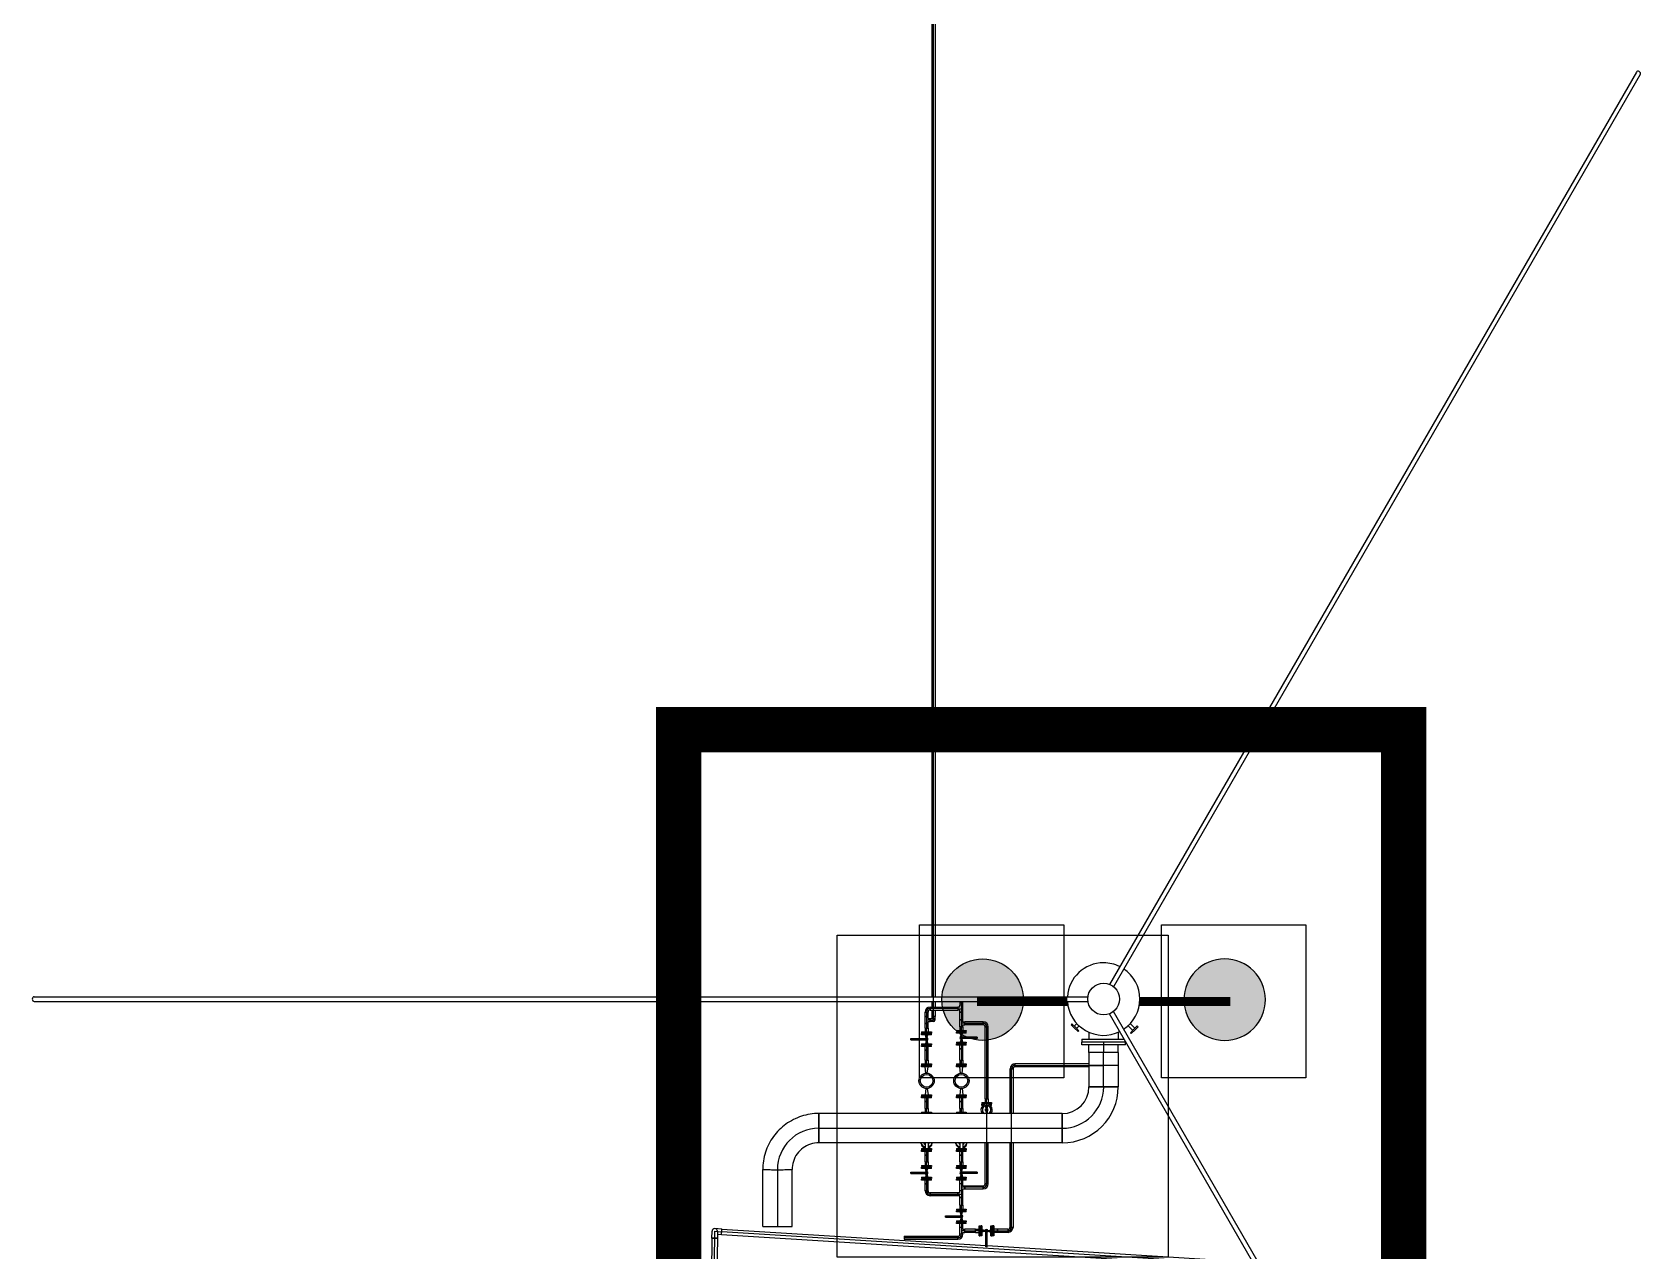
# Model space of a CAD drawing. Header units: inches. Extents: x 517790 to 538444, y 301815 to 302461.
# Drawn here: x 517997.47 to 518014.23, y 302339.07 to 302351.77 of the extents above; entities that cross this region are included whole.
import ezdxf

# ---------------------------------------------------------------- set-up
doc = ezdxf.new("R2010")
doc.units = ezdxf.units.IN
doc.header["$MEASUREMENT"] = 0
for name, color, linetype in [('电气-接地设计-接地线', 3, '接地线'), ('硅胶总平面底图 工艺装置区', 253, 'Continuous'), ('硅胶总平面底图0804', 253, 'Continuous')]:
    doc.layers.add(name, color=color, linetype=linetype)
doc.styles.add('EESLTYPE', font='TXT.shx')
doc.linetypes.add('接地线', pattern='A,500,["/",EESLTYPE,S=200,R=0,X=0,Y=-100],-200,60,-200', length=960)
doc.linetypes.add('组180_接地线', pattern='A,500,["/",EESLTYPE,S=200,R=-180,X=0,Y=100],-200,60,-200', length=960)

# ---------------------------------------------------------------- blocks, each defined once
blk = doc.blocks.new('PTJD2')
at = {"linetype": 'Continuous'}
blk.add_hatch(color=0, dxfattribs=at).paths.add_polyline_path([(150, 0, 1), (-150, 0, 1)])
at = {"color": 0, "linetype": 'Continuous'}
blk.add_circle((0, 0), 150, dxfattribs=at)

msp = doc.modelspace()

# ---------------------------------------------------------------- linework, layer by layer
for points in [[(518006.718, 302342.469), (518008.221, 302342.469), (518008.221, 302340.878), (518006.718, 302340.878)], [(518009.239, 302342.469), (518010.742, 302342.469), (518010.742, 302340.878), (518009.239, 302340.878)]]:
    msp.add_lwpolyline(points, close=True)
at = {"layer": '电气-接地设计-接地线', "linetype": '组180_接地线', "ltscale": 0.01, "const_width": 0.0944}
for points in [[(518007.315, 302341.673), (518008.259, 302341.673)], [(518009.956, 302341.673), (518009.012, 302341.673)]]:
    msp.add_lwpolyline(points, dxfattribs=at)
at = {"layer": '硅胶总平面底图 工艺装置区', "color": 253, "linetype": 'Continuous', "lineweight": -3}
for p, q in [((518006.847, 302368.824), (518006.847, 302341.72)), ((518006.863, 302341.72), (518006.863, 302368.824)), ((518006.879, 302368.824), (518006.879, 302341.72)), ((518014.185, 302351.355), (518008.697, 302341.85)), ((518014.225, 302351.332), (518008.738, 302341.826)), ((517997.496, 302341.72), (518008.472, 302341.72)), ((517997.496, 302341.673), (518008.472, 302341.673)), ((518004.215, 302341.72), (518004.215, 302341.744)), ((518004.215, 302341.744), (518004.215, 302341.72)), ((518004.215, 302341.744), (518004.371, 302341.744)), ((518004.215, 302341.744), (518004.371, 302341.744)), ((518004.215, 302341.225), (518004.215, 302341.673)), ((518004.215, 302341.673), (518004.215, 302341.225)), ((518004.371, 302341.744), (518004.371, 302341.72)), ((518004.371, 302341.72), (518004.371, 302341.744)), ((518004.371, 302341.673), (518004.371, 302341.225)), ((518004.371, 302341.225), (518004.371, 302341.673)), ((518006.847, 302341.673), (518006.847, 302341.613)), ((518006.863, 302341.673), (518006.863, 302341.72)), ((518006.863, 302341.613), (518006.863, 302341.673)), ((518006.879, 302341.673), (518006.879, 302341.613)), ((518007.138, 302341.669), (518007.138, 302341.633)), ((518007.154, 302341.669), (518007.154, 302341.633)), ((518007.17, 302341.633), (518007.17, 302341.669)), ((518006.791, 302341.562), (518006.775, 302341.562)), ((518006.775, 302341.562), (518006.807, 302341.562)), ((518006.775, 302341.514), (518006.775, 302341.562)), ((518006.807, 302341.514), (518006.775, 302341.514)), ((518006.775, 302341.442), (518006.775, 302341.514)), ((518006.775, 302341.514), (518006.807, 302341.514)), ((518006.791, 302341.562), (518006.791, 302341.562)), ((518006.791, 302341.562), (518006.791, 302341.562)), ((518006.791, 302341.562), (518006.791, 302341.514)), ((518006.791, 302341.514), (518006.791, 302341.442)), ((518006.791, 302341.514), (518006.791, 302341.514)), ((518006.827, 302341.478), (518006.791, 302341.478)), ((518006.807, 302341.514), (518006.807, 302341.562)), ((518006.807, 302341.493), (518006.807, 302341.514)), ((518006.807, 302341.493), (518006.827, 302341.493)), ((518006.827, 302341.582), (518006.827, 302341.613)), ((518006.827, 302341.613), (518006.827, 302341.598)), ((518006.827, 302341.613), (518007.118, 302341.613)), ((518006.827, 302341.598), (518006.827, 302341.598)), ((518006.827, 302341.598), (518006.827, 302341.598)), ((518007.118, 302341.597), (518006.827, 302341.598)), ((518006.827, 302341.598), (518006.827, 302341.582)), ((518006.827, 302341.582), (518007.118, 302341.582)), ((518006.827, 302341.462), (518006.827, 302341.493)), ((518006.827, 302341.493), (518006.827, 302341.462)), ((518006.827, 302341.493), (518006.863, 302341.493)), ((518006.827, 302341.478), (518006.827, 302341.478)), ((518006.827, 302341.478), (518006.827, 302341.478)), ((518006.827, 302341.478), (518006.827, 302341.478)), ((518006.827, 302341.478), (518006.863, 302341.478)), ((518006.847, 302341.582), (518006.847, 302341.514)), ((518006.847, 302341.514), (518006.863, 302341.514)), ((518006.847, 302341.514), (518006.847, 302341.493)), ((518006.879, 302341.514), (518006.847, 302341.514)), ((518006.863, 302341.582), (518006.863, 302341.613)), ((518006.863, 302341.514), (518006.863, 302341.582)), ((518006.863, 302341.514), (518006.863, 302341.514)), ((518006.863, 302341.514), (518006.863, 302341.514)), ((518006.863, 302341.493), (518006.863, 302341.514)), ((518006.863, 302341.514), (518006.879, 302341.514)), ((518006.863, 302341.478), (518006.863, 302341.493)), ((518006.879, 302341.582), (518006.879, 302341.514)), ((518006.879, 302341.478), (518006.879, 302341.514)), ((518007.118, 302341.613), (518007.118, 302341.597)), ((518007.138, 302341.613), (518007.118, 302341.613)), ((518007.118, 302341.613), (518007.118, 302341.597)), ((518007.118, 302341.597), (518007.154, 302341.597)), ((518007.118, 302341.597), (518007.118, 302341.597)), ((518007.118, 302341.597), (518007.118, 302341.582)), ((518007.118, 302341.597), (518007.118, 302341.582)), ((518007.138, 302341.582), (518007.118, 302341.582)), ((518007.154, 302341.633), (518007.138, 302341.633)), ((518007.17, 302341.633), (518007.138, 302341.633)), ((518007.138, 302341.613), (518007.138, 302341.633)), ((518007.138, 302341.561), (518007.138, 302341.582)), ((518007.138, 302341.561), (518007.17, 302341.561)), ((518007.138, 302341.481), (518007.138, 302341.561)), ((518007.17, 302341.561), (518007.138, 302341.561)), ((518007.138, 302341.481), (518007.17, 302341.481)), ((518007.17, 302341.481), (518007.138, 302341.481)), ((518007.138, 302341.409), (518007.138, 302341.481)), ((518007.154, 302341.633), (518007.154, 302341.633)), ((518007.154, 302341.633), (518007.154, 302341.633)), ((518007.17, 302341.633), (518007.154, 302341.633)), ((518007.154, 302341.633), (518007.154, 302341.633)), ((518007.154, 302341.633), (518007.154, 302341.561)), ((518007.154, 302341.561), (518007.154, 302341.481)), ((518007.154, 302341.561), (518007.154, 302341.561)), ((518007.154, 302341.561), (518007.154, 302341.561)), ((518007.154, 302341.481), (518007.154, 302341.409)), ((518007.154, 302341.481), (518007.154, 302341.481)), ((518007.17, 302341.561), (518007.17, 302341.633)), ((518007.17, 302341.481), (518007.17, 302341.561)), ((518007.17, 302341.461), (518007.17, 302341.481)), ((518014.185, 302332.038), (518008.697, 302341.543)), ((518014.225, 302332.062), (518008.738, 302341.567)), ((518006.74, 302341.355), (518006.791, 302341.355)), ((518006.74, 302341.355), (518006.74, 302341.343)), ((518006.74, 302341.343), (518006.791, 302341.343)), ((518006.791, 302341.337), (518006.74, 302341.337)), ((518006.74, 302341.325), (518006.74, 302341.337)), ((518006.791, 302341.325), (518006.74, 302341.325)), ((518006.775, 302341.442), (518006.807, 302341.442)), ((518006.775, 302341.394), (518006.775, 302341.442)), ((518006.807, 302341.442), (518006.775, 302341.442)), ((518006.775, 302341.394), (518006.807, 302341.394)), ((518006.775, 302341.394), (518006.791, 302341.394)), ((518006.775, 302341.394), (518006.775, 302341.355)), ((518006.807, 302341.339), (518006.775, 302341.339)), ((518006.776, 302341.337), (518006.775, 302341.339)), ((518006.787, 302341.293), (518006.779, 302341.325)), ((518006.791, 302341.442), (518006.791, 302341.394)), ((518006.791, 302341.442), (518006.791, 302341.442)), ((518006.791, 302341.442), (518006.791, 302341.442)), ((518006.791, 302341.343), (518006.791, 302341.394)), ((518006.791, 302341.394), (518006.807, 302341.394)), ((518006.791, 302341.355), (518006.842, 302341.355)), ((518006.791, 302341.343), (518006.842, 302341.343)), ((518006.791, 302341.339), (518006.791, 302341.219)), ((518006.842, 302341.337), (518006.791, 302341.337)), ((518006.842, 302341.325), (518006.791, 302341.325)), ((518006.795, 302341.293), (518006.803, 302341.325)), ((518006.806, 302341.337), (518006.807, 302341.339)), ((518006.807, 302341.442), (518006.807, 302341.462)), ((518006.807, 302341.462), (518006.827, 302341.462)), ((518006.807, 302341.394), (518006.807, 302341.442)), ((518006.807, 302341.394), (518006.807, 302341.355)), ((518006.863, 302341.462), (518006.827, 302341.462)), ((518006.842, 302341.355), (518006.842, 302341.343)), ((518006.842, 302341.325), (518006.842, 302341.337)), ((518007.103, 302341.371), (518007.154, 302341.371)), ((518007.103, 302341.371), (518007.103, 302341.359)), ((518007.103, 302341.359), (518007.154, 302341.359)), ((518007.154, 302341.353), (518007.103, 302341.353)), ((518007.103, 302341.341), (518007.103, 302341.353)), ((518007.154, 302341.341), (518007.103, 302341.341)), ((518007.17, 302341.409), (518007.138, 302341.409)), ((518007.138, 302341.409), (518007.154, 302341.409)), ((518007.138, 302341.409), (518007.138, 302341.371)), ((518007.17, 302341.354), (518007.138, 302341.354)), ((518007.138, 302341.353), (518007.138, 302341.354)), ((518007.15, 302341.309), (518007.142, 302341.341)), ((518007.19, 302341.445), (518007.154, 302341.445)), ((518007.154, 302341.409), (518007.154, 302341.409)), ((518007.154, 302341.409), (518007.154, 302341.409)), ((518007.154, 302341.359), (518007.154, 302341.409)), ((518007.154, 302341.409), (518007.17, 302341.409)), ((518007.154, 302341.371), (518007.205, 302341.371)), ((518007.154, 302341.359), (518007.205, 302341.359)), ((518007.154, 302341.354), (518007.154, 302341.234)), ((518007.205, 302341.353), (518007.154, 302341.353)), ((518007.205, 302341.341), (518007.154, 302341.341)), ((518007.319, 302341.301), (518007.154, 302341.301)), ((518007.158, 302341.309), (518007.166, 302341.341)), ((518007.169, 302341.353), (518007.17, 302341.354)), ((518007.17, 302341.461), (518007.19, 302341.461)), ((518007.17, 302341.409), (518007.17, 302341.43)), ((518007.17, 302341.43), (518007.19, 302341.43)), ((518007.17, 302341.409), (518007.17, 302341.371)), ((518007.19, 302341.43), (518007.19, 302341.461)), ((518007.19, 302341.43), (518007.19, 302341.461)), ((518007.381, 302341.461), (518007.19, 302341.461)), ((518007.19, 302341.445), (518007.19, 302341.445)), ((518007.19, 302341.445), (518007.381, 302341.445)), ((518007.381, 302341.43), (518007.19, 302341.43)), ((518007.205, 302341.371), (518007.205, 302341.359)), ((518007.205, 302341.341), (518007.205, 302341.353)), ((518007.319, 302341.301), (518007.319, 302341.294)), ((518007.381, 302341.461), (518007.381, 302341.43)), ((518007.381, 302341.43), (518007.381, 302341.461)), ((518007.381, 302341.445), (518007.381, 302341.445)), ((518007.381, 302341.445), (518007.381, 302341.445)), ((518007.401, 302341.409), (518007.433, 302341.409)), ((518007.401, 302340.658), (518007.401, 302341.409)), ((518007.433, 302341.409), (518007.401, 302341.409)), ((518007.417, 302341.409), (518007.417, 302340.658)), ((518007.417, 302341.409), (518007.417, 302341.409)), ((518007.417, 302341.409), (518007.417, 302341.409)), ((518007.433, 302340.658), (518007.433, 302341.409)), ((518008.306, 302341.439), (518008.297, 302341.43)), ((518008.297, 302341.43), (518008.333, 302341.394)), ((518008.306, 302341.439), (518008.342, 302341.403)), ((518008.357, 302341.441), (518008.33, 302341.414)), ((518008.333, 302341.394), (518008.369, 302341.358)), ((518008.342, 302341.403), (518008.378, 302341.367)), ((518008.38, 302341.419), (518008.353, 302341.392)), ((518008.378, 302341.367), (518008.369, 302341.358)), ((518008.483, 302341.351), (518008.483, 302341.281)), ((518008.788, 302341.351), (518008.788, 302341.281)), ((518008.891, 302341.419), (518008.939, 302341.371)), ((518008.913, 302341.441), (518008.961, 302341.393)), ((518008.914, 302341.346), (518008.95, 302341.382)), ((518008.914, 302341.346), (518008.923, 302341.337)), ((518008.923, 302341.337), (518008.959, 302341.373)), ((518008.95, 302341.382), (518008.986, 302341.418)), ((518008.959, 302341.373), (518008.995, 302341.409)), ((518008.986, 302341.418), (518008.995, 302341.409)), ((518004.371, 302341.225), (518004.215, 302341.225)), ((518004.215, 302341.225), (518004.371, 302341.225)), ((518006.626, 302341.279), (518006.626, 302341.286)), ((518006.626, 302341.286), (518006.791, 302341.286)), ((518006.626, 302341.272), (518006.626, 302341.279)), ((518006.626, 302341.272), (518006.791, 302341.272)), ((518006.74, 302341.232), (518006.791, 302341.232)), ((518006.74, 302341.232), (518006.74, 302341.22)), ((518006.74, 302341.22), (518006.791, 302341.22)), ((518006.791, 302341.215), (518006.74, 302341.215)), ((518006.74, 302341.203), (518006.74, 302341.215)), ((518006.791, 302341.203), (518006.74, 302341.203)), ((518006.776, 302341.22), (518006.775, 302341.219)), ((518006.775, 302341.219), (518006.791, 302341.219)), ((518006.775, 302341.164), (518006.775, 302341.203)), ((518006.775, 302341.164), (518006.807, 302341.164)), ((518006.775, 302341.061), (518006.775, 302341.164)), ((518006.791, 302341.164), (518006.775, 302341.164)), ((518006.787, 302341.264), (518006.779, 302341.232)), ((518006.791, 302341.232), (518006.842, 302341.232)), ((518006.791, 302341.22), (518006.842, 302341.22)), ((518006.791, 302341.219), (518006.807, 302341.219)), ((518006.791, 302341.215), (518006.791, 302341.164)), ((518006.842, 302341.215), (518006.791, 302341.215)), ((518006.842, 302341.203), (518006.791, 302341.203)), ((518006.791, 302341.164), (518006.791, 302341.061)), ((518006.807, 302341.164), (518006.791, 302341.164)), ((518006.795, 302341.264), (518006.803, 302341.232)), ((518006.806, 302341.22), (518006.807, 302341.219)), ((518006.807, 302341.164), (518006.807, 302341.203)), ((518006.807, 302341.061), (518006.807, 302341.164)), ((518006.842, 302341.232), (518006.842, 302341.22)), ((518006.842, 302341.203), (518006.842, 302341.215)), ((518007.103, 302341.248), (518007.154, 302341.248)), ((518007.103, 302341.248), (518007.103, 302341.236)), ((518007.103, 302341.236), (518007.154, 302341.236)), ((518007.154, 302341.23), (518007.103, 302341.23)), ((518007.103, 302341.218), (518007.103, 302341.23)), ((518007.154, 302341.218), (518007.103, 302341.218)), ((518007.138, 302341.236), (518007.138, 302341.234)), ((518007.138, 302341.234), (518007.154, 302341.234)), ((518007.138, 302341.179), (518007.138, 302341.218)), ((518007.138, 302341.179), (518007.17, 302341.179)), ((518007.138, 302341.061), (518007.138, 302341.179)), ((518007.154, 302341.179), (518007.138, 302341.179)), ((518007.15, 302341.28), (518007.142, 302341.248)), ((518007.319, 302341.287), (518007.154, 302341.287)), ((518007.154, 302341.248), (518007.205, 302341.248)), ((518007.154, 302341.236), (518007.205, 302341.236)), ((518007.154, 302341.234), (518007.17, 302341.234)), ((518007.154, 302341.23), (518007.154, 302341.179)), ((518007.205, 302341.23), (518007.154, 302341.23)), ((518007.205, 302341.218), (518007.154, 302341.218)), ((518007.154, 302341.179), (518007.154, 302341.061)), ((518007.17, 302341.179), (518007.154, 302341.179)), ((518007.158, 302341.28), (518007.166, 302341.248)), ((518007.169, 302341.236), (518007.17, 302341.234)), ((518007.17, 302341.179), (518007.17, 302341.218)), ((518007.17, 302341.061), (518007.17, 302341.179)), ((518007.205, 302341.248), (518007.205, 302341.236)), ((518007.205, 302341.218), (518007.205, 302341.23)), ((518007.319, 302341.294), (518007.319, 302341.287)), ((518008.408, 302341.281), (518008.635, 302341.281)), ((518008.408, 302341.281), (518008.408, 302341.253)), ((518008.408, 302341.253), (518008.635, 302341.253)), ((518008.635, 302341.247), (518008.408, 302341.247)), ((518008.408, 302341.219), (518008.408, 302341.247)), ((518008.635, 302341.219), (518008.408, 302341.219)), ((518008.483, 302341.141), (518008.483, 302341.219)), ((518008.635, 302341.141), (518008.483, 302341.141)), ((518008.788, 302341.141), (518008.483, 302341.141)), ((518008.483, 302341.141), (518008.483, 302341.006)), ((518008.635, 302341.281), (518008.848, 302341.281)), ((518008.635, 302341.253), (518008.863, 302341.253)), ((518008.635, 302341.247), (518008.635, 302341.141)), ((518008.863, 302341.247), (518008.635, 302341.247)), ((518008.863, 302341.219), (518008.635, 302341.219)), ((518008.788, 302341.141), (518008.635, 302341.141)), ((518008.635, 302341.006), (518008.635, 302341.141)), ((518008.788, 302341.141), (518008.788, 302341.219)), ((518008.788, 302341.141), (518008.788, 302341.006)), ((518008.863, 302341.255), (518008.863, 302341.253)), ((518008.863, 302341.219), (518008.863, 302341.247)), ((518006.74, 302341.022), (518006.791, 302341.022)), ((518006.74, 302341.022), (518006.74, 302341.01)), ((518006.74, 302341.01), (518006.791, 302341.01)), ((518006.791, 302341.004), (518006.74, 302341.004)), ((518006.74, 302340.992), (518006.74, 302341.004)), ((518006.791, 302340.992), (518006.74, 302340.992)), ((518006.775, 302341.061), (518006.807, 302341.061)), ((518006.775, 302341.061), (518006.791, 302341.061)), ((518006.775, 302341.061), (518006.775, 302341.022)), ((518006.783, 302340.925), (518006.775, 302340.992)), ((518006.791, 302341.01), (518006.791, 302341.061)), ((518006.791, 302341.061), (518006.807, 302341.061)), ((518006.791, 302341.022), (518006.842, 302341.022)), ((518006.791, 302341.01), (518006.842, 302341.01)), ((518006.842, 302341.004), (518006.791, 302341.004)), ((518006.842, 302340.992), (518006.791, 302340.992)), ((518006.799, 302340.925), (518006.807, 302340.992)), ((518006.807, 302341.061), (518006.807, 302341.022)), ((518006.842, 302341.022), (518006.842, 302341.01)), ((518006.842, 302340.992), (518006.842, 302341.004)), ((518007.103, 302341.022), (518007.154, 302341.022)), ((518007.103, 302341.022), (518007.103, 302341.01)), ((518007.103, 302341.01), (518007.154, 302341.01)), ((518007.154, 302341.004), (518007.103, 302341.004)), ((518007.103, 302340.992), (518007.103, 302341.004)), ((518007.154, 302340.992), (518007.103, 302340.992)), ((518007.138, 302341.061), (518007.17, 302341.061)), ((518007.138, 302341.061), (518007.154, 302341.061)), ((518007.138, 302341.061), (518007.138, 302341.022)), ((518007.145, 302340.925), (518007.138, 302340.992)), ((518007.154, 302341.01), (518007.154, 302341.061)), ((518007.154, 302341.061), (518007.17, 302341.061)), ((518007.154, 302341.022), (518007.205, 302341.022)), ((518007.154, 302341.01), (518007.205, 302341.01)), ((518007.205, 302341.004), (518007.154, 302341.004)), ((518007.205, 302340.992), (518007.154, 302340.992)), ((518007.162, 302340.925), (518007.169, 302340.992)), ((518007.17, 302341.061), (518007.17, 302341.022)), ((518007.205, 302341.022), (518007.205, 302341.01)), ((518007.205, 302340.992), (518007.205, 302341.004)), ((518007.692, 302340.97), (518007.66, 302340.97)), ((518007.66, 302340.97), (518007.66, 302340.505)), ((518007.66, 302340.97), (518007.692, 302340.97)), ((518007.676, 302340.505), (518007.676, 302340.97)), ((518007.676, 302340.97), (518007.676, 302340.97)), ((518007.676, 302340.97), (518007.676, 302340.97)), ((518007.692, 302340.97), (518007.692, 302340.505)), ((518007.712, 302340.99), (518007.712, 302341.021)), ((518008.483, 302341.021), (518007.712, 302341.021)), ((518007.712, 302341.021), (518007.712, 302340.99)), ((518007.712, 302341.006), (518008.483, 302341.006)), ((518007.712, 302341.006), (518007.712, 302341.006)), ((518007.712, 302341.006), (518007.712, 302341.006)), ((518008.483, 302340.99), (518007.712, 302340.99)), ((518008.788, 302341.006), (518008.483, 302341.006)), ((518008.483, 302341.006), (518008.483, 302340.783)), ((518008.483, 302341.006), (518008.599, 302341.006)), ((518008.599, 302341.006), (518008.599, 302341.006)), ((518008.599, 302341.006), (518008.599, 302341.006)), ((518008.599, 302341.006), (518008.635, 302341.006)), ((518008.635, 302341.006), (518008.635, 302341.006)), ((518008.635, 302341.006), (518008.635, 302341.006)), ((518008.635, 302340.783), (518008.635, 302341.006)), ((518008.788, 302341.006), (518008.788, 302340.783)), ((518006.74, 302340.698), (518006.791, 302340.698)), ((518006.74, 302340.698), (518006.74, 302340.686)), ((518006.74, 302340.686), (518006.791, 302340.686)), ((518006.791, 302340.681), (518006.74, 302340.681)), ((518006.74, 302340.669), (518006.74, 302340.681)), ((518006.791, 302340.669), (518006.74, 302340.669)), ((518006.783, 302340.766), (518006.775, 302340.698)), ((518006.775, 302340.63), (518006.775, 302340.669)), ((518006.791, 302340.63), (518006.775, 302340.63)), ((518006.775, 302340.63), (518006.807, 302340.63)), ((518006.775, 302340.558), (518006.775, 302340.63)), ((518006.791, 302340.698), (518006.842, 302340.698)), ((518006.791, 302340.686), (518006.842, 302340.686)), ((518006.791, 302340.681), (518006.791, 302340.63)), ((518006.842, 302340.681), (518006.791, 302340.681)), ((518006.842, 302340.669), (518006.791, 302340.669)), ((518006.807, 302340.63), (518006.791, 302340.63)), ((518006.791, 302340.63), (518006.791, 302340.558)), ((518006.799, 302340.766), (518006.807, 302340.698)), ((518006.807, 302340.63), (518006.807, 302340.669)), ((518006.807, 302340.558), (518006.807, 302340.63)), ((518006.842, 302340.698), (518006.842, 302340.686)), ((518006.842, 302340.669), (518006.842, 302340.681)), ((518007.103, 302340.698), (518007.154, 302340.698)), ((518007.103, 302340.698), (518007.103, 302340.686)), ((518007.103, 302340.686), (518007.154, 302340.686)), ((518007.154, 302340.681), (518007.103, 302340.681)), ((518007.103, 302340.669), (518007.103, 302340.681)), ((518007.154, 302340.669), (518007.103, 302340.669)), ((518007.145, 302340.766), (518007.138, 302340.698)), ((518007.138, 302340.63), (518007.138, 302340.669)), ((518007.138, 302340.63), (518007.17, 302340.63)), ((518007.138, 302340.558), (518007.138, 302340.63)), ((518007.154, 302340.63), (518007.138, 302340.63)), ((518007.154, 302340.698), (518007.205, 302340.698)), ((518007.154, 302340.686), (518007.205, 302340.686)), ((518007.154, 302340.681), (518007.154, 302340.63)), ((518007.205, 302340.681), (518007.154, 302340.681)), ((518007.205, 302340.669), (518007.154, 302340.669)), ((518007.154, 302340.63), (518007.154, 302340.558)), ((518007.17, 302340.63), (518007.154, 302340.63)), ((518007.162, 302340.766), (518007.169, 302340.698)), ((518007.17, 302340.63), (518007.17, 302340.669)), ((518007.17, 302340.558), (518007.17, 302340.63)), ((518007.205, 302340.698), (518007.205, 302340.686)), ((518007.205, 302340.669), (518007.205, 302340.681)), ((518007.401, 302340.658), (518007.417, 302340.658)), ((518007.401, 302340.658), (518007.401, 302340.619)), ((518007.401, 302340.658), (518007.433, 302340.658)), ((518007.417, 302340.607), (518007.417, 302340.658)), ((518007.417, 302340.658), (518007.433, 302340.658)), ((518007.433, 302340.658), (518007.433, 302340.619)), ((518008.788, 302340.783), (518008.483, 302340.783)), ((518008.483, 302340.783), (518008.788, 302340.783)), ((518008.635, 302340.783), (518008.635, 302340.783)), ((518008.635, 302340.783), (518008.635, 302340.783)), ((518005.669, 302340.199), (518005.669, 302340.505)), ((518008.204, 302340.505), (518005.669, 302340.505)), ((518006.74, 302340.519), (518006.842, 302340.519)), ((518006.74, 302340.519), (518006.74, 302340.507)), ((518006.74, 302340.507), (518006.842, 302340.507)), ((518006.775, 302340.558), (518006.807, 302340.558)), ((518006.775, 302340.558), (518006.775, 302340.519)), ((518006.775, 302340.558), (518006.807, 302340.558)), ((518006.791, 302340.507), (518006.791, 302340.558)), ((518006.807, 302340.558), (518006.807, 302340.519)), ((518006.842, 302340.519), (518006.842, 302340.507)), ((518007.103, 302340.519), (518007.205, 302340.519)), ((518007.103, 302340.519), (518007.103, 302340.507)), ((518007.103, 302340.507), (518007.205, 302340.507)), ((518007.138, 302340.558), (518007.17, 302340.558)), ((518007.138, 302340.558), (518007.17, 302340.558)), ((518007.138, 302340.558), (518007.138, 302340.519)), ((518007.154, 302340.507), (518007.154, 302340.558)), ((518007.17, 302340.558), (518007.17, 302340.519)), ((518007.205, 302340.519), (518007.205, 302340.507)), ((518007.366, 302340.619), (518007.417, 302340.619)), ((518007.366, 302340.619), (518007.366, 302340.607)), ((518007.366, 302340.607), (518007.417, 302340.607)), ((518007.409, 302340.601), (518007.366, 302340.601)), ((518007.366, 302340.589), (518007.366, 302340.601)), ((518007.381, 302340.589), (518007.366, 302340.589)), ((518007.433, 302340.603), (518007.401, 302340.603)), ((518007.402, 302340.601), (518007.401, 302340.603)), ((518007.413, 302340.559), (518007.406, 302340.586)), ((518007.413, 302340.526), (518007.407, 302340.505)), ((518007.417, 302340.619), (518007.468, 302340.619)), ((518007.417, 302340.607), (518007.468, 302340.607)), ((518007.417, 302340.603), (518007.417, 302340.505)), ((518007.417, 302340.505), (518007.417, 302340.483)), ((518007.417, 302340.479), (518007.417, 302340.428)), ((518007.421, 302340.559), (518007.428, 302340.586)), ((518007.421, 302340.526), (518007.427, 302340.505)), ((518007.468, 302340.601), (518007.425, 302340.601)), ((518007.432, 302340.601), (518007.433, 302340.603)), ((518007.468, 302340.589), (518007.453, 302340.589)), ((518007.468, 302340.619), (518007.468, 302340.607)), ((518007.468, 302340.589), (518007.468, 302340.601)), ((518007.676, 302340.199), (518007.676, 302340.505)), ((518008.204, 302340.199), (518008.204, 302340.505)), ((518008.204, 302340.505), (518008.204, 302340.199)), ((518005.669, 302340.352), (518008.204, 302340.352)), ((518005.669, 302340.352), (518005.669, 302340.352)), ((518005.669, 302340.352), (518005.669, 302340.352)), ((518007.417, 302340.428), (518007.417, 302340.199)), ((518008.204, 302340.352), (518008.204, 302340.352)), ((518008.204, 302340.352), (518008.204, 302340.352)), ((518008.204, 302340.199), (518005.669, 302340.199)), ((518006.734, 302340.188), (518006.734, 302340.198)), ((518006.74, 302340.139), (518006.842, 302340.139)), ((518006.74, 302340.139), (518006.74, 302340.127)), ((518006.74, 302340.127), (518006.842, 302340.127)), ((518006.763, 302340.198), (518006.763, 302340.199)), ((518006.775, 302340.199), (518006.775, 302340.139)), ((518006.807, 302340.199), (518006.807, 302340.139)), ((518006.819, 302340.198), (518006.819, 302340.199)), ((518006.842, 302340.139), (518006.842, 302340.127)), ((518006.848, 302340.188), (518006.848, 302340.198)), ((518007.097, 302340.188), (518007.097, 302340.198)), ((518007.103, 302340.139), (518007.205, 302340.139)), ((518007.103, 302340.139), (518007.103, 302340.127)), ((518007.103, 302340.127), (518007.205, 302340.127)), ((518007.125, 302340.198), (518007.125, 302340.199)), ((518007.138, 302340.199), (518007.138, 302340.139)), ((518007.17, 302340.199), (518007.17, 302340.139)), ((518007.182, 302340.198), (518007.182, 302340.199)), ((518007.205, 302340.139), (518007.205, 302340.127)), ((518007.21, 302340.188), (518007.21, 302340.198)), ((518007.401, 302339.771), (518007.401, 302340.199)), ((518007.417, 302340.199), (518007.417, 302339.771)), ((518007.433, 302339.771), (518007.433, 302340.199)), ((518007.66, 302340.199), (518007.66, 302339.318)), ((518007.676, 302339.318), (518007.676, 302340.199)), ((518007.692, 302340.199), (518007.692, 302339.318)), ((518006.842, 302340.121), (518006.74, 302340.121)), ((518006.74, 302340.109), (518006.74, 302340.121)), ((518006.842, 302340.109), (518006.74, 302340.109)), ((518006.74, 302339.963), (518006.791, 302339.963)), ((518006.74, 302339.963), (518006.74, 302339.951)), ((518006.775, 302340.071), (518006.775, 302340.109)), ((518006.775, 302340.071), (518006.807, 302340.071)), ((518006.775, 302340.001), (518006.775, 302340.071)), ((518006.807, 302340.071), (518006.775, 302340.071)), ((518006.775, 302340.001), (518006.791, 302340.001)), ((518006.775, 302340.001), (518006.775, 302339.963)), ((518006.775, 302340.001), (518006.807, 302340.001)), ((518006.791, 302340.121), (518006.791, 302340.071)), ((518006.791, 302340.071), (518006.791, 302340.001)), ((518006.791, 302339.951), (518006.791, 302340.001)), ((518006.791, 302340.001), (518006.807, 302340.001)), ((518006.791, 302339.963), (518006.842, 302339.963)), ((518006.807, 302340.071), (518006.807, 302340.109)), ((518006.807, 302340.001), (518006.807, 302340.071)), ((518006.807, 302340.001), (518006.807, 302339.963)), ((518006.842, 302340.109), (518006.842, 302340.121)), ((518006.842, 302339.963), (518006.842, 302339.951)), ((518007.205, 302340.121), (518007.103, 302340.121)), ((518007.103, 302340.109), (518007.103, 302340.121)), ((518007.205, 302340.109), (518007.103, 302340.109)), ((518007.103, 302339.963), (518007.154, 302339.963)), ((518007.103, 302339.963), (518007.103, 302339.951)), ((518007.138, 302340.071), (518007.138, 302340.109)), ((518007.17, 302340.071), (518007.138, 302340.071)), ((518007.138, 302340.071), (518007.17, 302340.071)), ((518007.138, 302340.001), (518007.138, 302340.071)), ((518007.138, 302340.001), (518007.154, 302340.001)), ((518007.138, 302340.001), (518007.138, 302339.963)), ((518007.138, 302340.001), (518007.17, 302340.001)), ((518007.154, 302340.121), (518007.154, 302340.071)), ((518007.154, 302340.071), (518007.154, 302340.001)), ((518007.154, 302339.951), (518007.154, 302340.001)), ((518007.154, 302340.001), (518007.17, 302340.001)), ((518007.154, 302339.963), (518007.205, 302339.963)), ((518007.17, 302340.071), (518007.17, 302340.109)), ((518007.17, 302340.001), (518007.17, 302340.071)), ((518007.17, 302340.001), (518007.17, 302339.963)), ((518007.205, 302340.109), (518007.205, 302340.121)), ((518007.205, 302339.963), (518007.205, 302339.951)), ((518005.084, 302339.327), (518005.084, 302339.92)), ((518005.237, 302339.92), (518005.237, 302339.92)), ((518005.237, 302339.92), (518005.237, 302339.327)), ((518005.237, 302339.92), (518005.237, 302339.92)), ((518005.237, 302339.92), (518005.237, 302339.92)), ((518005.39, 302339.327), (518005.39, 302339.92)), ((518006.626, 302339.886), (518006.626, 302339.894)), ((518006.626, 302339.894), (518006.791, 302339.894)), ((518006.626, 302339.879), (518006.626, 302339.886)), ((518006.626, 302339.879), (518006.791, 302339.879)), ((518006.74, 302339.951), (518006.791, 302339.951)), ((518006.791, 302339.945), (518006.74, 302339.945)), ((518006.74, 302339.933), (518006.74, 302339.945)), ((518006.791, 302339.933), (518006.74, 302339.933)), ((518006.74, 302339.84), (518006.791, 302339.84)), ((518006.74, 302339.84), (518006.74, 302339.828)), ((518006.74, 302339.828), (518006.791, 302339.828)), ((518006.791, 302339.822), (518006.74, 302339.822)), ((518006.74, 302339.81), (518006.74, 302339.822)), ((518006.791, 302339.81), (518006.74, 302339.81)), ((518006.807, 302339.946), (518006.775, 302339.946)), ((518006.776, 302339.945), (518006.775, 302339.946)), ((518006.776, 302339.828), (518006.775, 302339.827)), ((518006.775, 302339.827), (518006.791, 302339.827)), ((518006.775, 302339.771), (518006.775, 302339.81)), ((518006.787, 302339.901), (518006.779, 302339.933)), ((518006.787, 302339.872), (518006.779, 302339.84)), ((518006.791, 302339.951), (518006.842, 302339.951)), ((518006.791, 302339.946), (518006.791, 302339.827)), ((518006.842, 302339.945), (518006.791, 302339.945)), ((518006.842, 302339.933), (518006.791, 302339.933)), ((518006.791, 302339.84), (518006.842, 302339.84)), ((518006.791, 302339.828), (518006.842, 302339.828)), ((518006.791, 302339.827), (518006.807, 302339.827)), ((518006.791, 302339.822), (518006.791, 302339.771)), ((518006.842, 302339.822), (518006.791, 302339.822)), ((518006.842, 302339.81), (518006.791, 302339.81)), ((518006.795, 302339.901), (518006.803, 302339.933)), ((518006.795, 302339.872), (518006.803, 302339.84)), ((518006.806, 302339.945), (518006.807, 302339.946)), ((518006.806, 302339.828), (518006.807, 302339.827)), ((518006.807, 302339.771), (518006.807, 302339.81)), ((518006.842, 302339.933), (518006.842, 302339.945)), ((518006.842, 302339.84), (518006.842, 302339.828)), ((518006.842, 302339.81), (518006.842, 302339.822)), ((518007.103, 302339.951), (518007.154, 302339.951)), ((518007.154, 302339.945), (518007.103, 302339.945)), ((518007.103, 302339.933), (518007.103, 302339.945)), ((518007.154, 302339.933), (518007.103, 302339.933)), ((518007.103, 302339.84), (518007.154, 302339.84)), ((518007.103, 302339.84), (518007.103, 302339.828)), ((518007.103, 302339.828), (518007.154, 302339.828)), ((518007.154, 302339.822), (518007.103, 302339.822)), ((518007.103, 302339.81), (518007.103, 302339.822)), ((518007.154, 302339.81), (518007.103, 302339.81)), ((518007.17, 302339.946), (518007.138, 302339.946)), ((518007.138, 302339.945), (518007.138, 302339.946)), ((518007.138, 302339.828), (518007.138, 302339.827)), ((518007.138, 302339.827), (518007.154, 302339.827)), ((518007.138, 302339.771), (518007.138, 302339.81)), ((518007.15, 302339.901), (518007.142, 302339.933)), ((518007.15, 302339.872), (518007.142, 302339.84)), ((518007.154, 302339.951), (518007.205, 302339.951)), ((518007.154, 302339.946), (518007.154, 302339.827)), ((518007.205, 302339.945), (518007.154, 302339.945)), ((518007.205, 302339.933), (518007.154, 302339.933)), ((518007.319, 302339.894), (518007.154, 302339.894)), ((518007.319, 302339.879), (518007.154, 302339.879)), ((518007.154, 302339.84), (518007.205, 302339.84)), ((518007.154, 302339.828), (518007.205, 302339.828)), ((518007.154, 302339.827), (518007.17, 302339.827)), ((518007.154, 302339.822), (518007.154, 302339.771)), ((518007.205, 302339.822), (518007.154, 302339.822)), ((518007.205, 302339.81), (518007.154, 302339.81)), ((518007.158, 302339.901), (518007.166, 302339.933)), ((518007.158, 302339.872), (518007.166, 302339.84)), ((518007.169, 302339.945), (518007.17, 302339.946)), ((518007.169, 302339.828), (518007.17, 302339.827)), ((518007.17, 302339.771), (518007.17, 302339.81)), ((518007.205, 302339.933), (518007.205, 302339.945)), ((518007.205, 302339.84), (518007.205, 302339.828)), ((518007.205, 302339.81), (518007.205, 302339.822)), ((518007.319, 302339.894), (518007.319, 302339.886)), ((518007.319, 302339.886), (518007.319, 302339.879)), ((518006.791, 302339.771), (518006.775, 302339.771)), ((518006.775, 302339.771), (518006.807, 302339.771)), ((518006.775, 302339.7), (518006.775, 302339.771)), ((518006.807, 302339.7), (518006.775, 302339.7)), ((518006.775, 302339.7), (518006.807, 302339.7)), ((518006.807, 302339.771), (518006.791, 302339.771)), ((518006.791, 302339.771), (518006.791, 302339.7)), ((518006.791, 302339.7), (518006.791, 302339.7)), ((518006.791, 302339.7), (518006.791, 302339.7)), ((518006.807, 302339.7), (518006.807, 302339.771)), ((518006.827, 302339.679), (518006.827, 302339.648)), ((518006.827, 302339.648), (518006.827, 302339.679)), ((518007.118, 302339.679), (518006.827, 302339.679)), ((518006.827, 302339.664), (518006.827, 302339.664)), ((518006.827, 302339.664), (518006.827, 302339.664)), ((518006.827, 302339.664), (518007.118, 302339.664)), ((518007.118, 302339.648), (518006.827, 302339.648)), ((518007.118, 302339.648), (518007.118, 302339.679)), ((518007.118, 302339.679), (518007.118, 302339.664)), ((518007.138, 302339.679), (518007.118, 302339.679)), ((518007.118, 302339.664), (518007.118, 302339.664)), ((518007.118, 302339.664), (518007.154, 302339.664)), ((518007.118, 302339.664), (518007.118, 302339.648)), ((518007.138, 302339.648), (518007.118, 302339.648)), ((518007.17, 302339.771), (518007.138, 302339.771)), ((518007.138, 302339.7), (518007.138, 302339.771)), ((518007.154, 302339.771), (518007.138, 302339.771)), ((518007.17, 302339.7), (518007.138, 302339.7)), ((518007.138, 302339.679), (518007.138, 302339.7)), ((518007.17, 302339.7), (518007.138, 302339.7)), ((518007.138, 302339.628), (518007.138, 302339.648)), ((518007.138, 302339.628), (518007.17, 302339.628)), ((518007.138, 302339.548), (518007.138, 302339.628)), ((518007.17, 302339.628), (518007.138, 302339.628)), ((518007.154, 302339.771), (518007.154, 302339.7)), ((518007.154, 302339.771), (518007.154, 302339.771)), ((518007.17, 302339.771), (518007.154, 302339.771)), ((518007.19, 302339.736), (518007.154, 302339.736)), ((518007.154, 302339.7), (518007.154, 302339.628)), ((518007.154, 302339.7), (518007.154, 302339.7)), ((518007.154, 302339.7), (518007.154, 302339.7)), ((518007.154, 302339.7), (518007.154, 302339.7)), ((518007.154, 302339.628), (518007.154, 302339.548)), ((518007.154, 302339.628), (518007.154, 302339.628)), ((518007.154, 302339.628), (518007.154, 302339.628)), ((518007.17, 302339.751), (518007.17, 302339.771)), ((518007.17, 302339.751), (518007.19, 302339.751)), ((518007.17, 302339.7), (518007.17, 302339.72)), ((518007.17, 302339.72), (518007.19, 302339.72)), ((518007.17, 302339.628), (518007.17, 302339.7)), ((518007.17, 302339.548), (518007.17, 302339.628)), ((518007.19, 302339.751), (518007.19, 302339.72)), ((518007.19, 302339.751), (518007.381, 302339.751)), ((518007.19, 302339.72), (518007.19, 302339.751)), ((518007.381, 302339.736), (518007.19, 302339.736)), ((518007.19, 302339.736), (518007.19, 302339.736)), ((518007.19, 302339.72), (518007.381, 302339.72)), ((518007.381, 302339.751), (518007.381, 302339.72)), ((518007.381, 302339.72), (518007.381, 302339.751)), ((518007.381, 302339.736), (518007.381, 302339.736)), ((518007.381, 302339.736), (518007.381, 302339.736)), ((518007.433, 302339.771), (518007.401, 302339.771)), ((518007.401, 302339.771), (518007.433, 302339.771)), ((518007.417, 302339.771), (518007.417, 302339.771)), ((518007.417, 302339.771), (518007.417, 302339.771)), ((518007.103, 302339.509), (518007.154, 302339.509)), ((518007.103, 302339.509), (518007.103, 302339.497)), ((518007.103, 302339.497), (518007.154, 302339.497)), ((518007.154, 302339.492), (518007.103, 302339.492)), ((518007.103, 302339.48), (518007.103, 302339.492)), ((518007.154, 302339.48), (518007.103, 302339.48)), ((518007.138, 302339.548), (518007.17, 302339.548)), ((518007.138, 302339.548), (518007.154, 302339.548)), ((518007.138, 302339.548), (518007.138, 302339.509)), ((518007.17, 302339.493), (518007.138, 302339.493)), ((518007.138, 302339.492), (518007.138, 302339.493)), ((518007.15, 302339.448), (518007.142, 302339.48)), ((518007.154, 302339.497), (518007.154, 302339.548)), ((518007.154, 302339.548), (518007.17, 302339.548)), ((518007.154, 302339.509), (518007.205, 302339.509)), ((518007.154, 302339.497), (518007.205, 302339.497)), ((518007.154, 302339.493), (518007.154, 302339.373)), ((518007.205, 302339.492), (518007.154, 302339.492)), ((518007.205, 302339.48), (518007.154, 302339.48)), ((518007.158, 302339.448), (518007.166, 302339.48)), ((518007.169, 302339.492), (518007.17, 302339.493)), ((518007.17, 302339.548), (518007.17, 302339.509)), ((518007.205, 302339.509), (518007.205, 302339.497)), ((518007.205, 302339.48), (518007.205, 302339.492)), ((518004.659, 302339.301), (518004.587, 302339.306)), ((518004.659, 302339.301), (518007.408, 302339.129)), ((518006.989, 302339.433), (518006.989, 302339.44)), ((518006.989, 302339.44), (518007.154, 302339.44)), ((518006.989, 302339.426), (518006.989, 302339.433)), ((518006.989, 302339.426), (518007.154, 302339.426)), ((518007.103, 302339.387), (518007.154, 302339.387)), ((518007.103, 302339.387), (518007.103, 302339.375)), ((518007.103, 302339.375), (518007.154, 302339.375)), ((518007.154, 302339.369), (518007.103, 302339.369)), ((518007.103, 302339.357), (518007.103, 302339.369)), ((518007.154, 302339.357), (518007.103, 302339.357)), ((518007.138, 302339.375), (518007.138, 302339.373)), ((518007.138, 302339.373), (518007.154, 302339.373)), ((518007.138, 302339.318), (518007.138, 302339.357)), ((518007.154, 302339.318), (518007.138, 302339.318)), ((518007.17, 302339.318), (518007.138, 302339.318)), ((518007.138, 302339.246), (518007.138, 302339.318)), ((518007.15, 302339.419), (518007.142, 302339.387)), ((518007.154, 302339.387), (518007.205, 302339.387)), ((518007.154, 302339.375), (518007.205, 302339.375)), ((518007.154, 302339.373), (518007.17, 302339.373)), ((518007.154, 302339.369), (518007.154, 302339.318)), ((518007.205, 302339.369), (518007.154, 302339.369)), ((518007.205, 302339.357), (518007.154, 302339.357)), ((518007.17, 302339.318), (518007.154, 302339.318)), ((518007.154, 302339.318), (518007.154, 302339.246)), ((518007.154, 302339.318), (518007.154, 302339.318)), ((518007.158, 302339.419), (518007.166, 302339.387)), ((518007.169, 302339.375), (518007.17, 302339.373)), ((518007.17, 302339.318), (518007.17, 302339.357)), ((518007.17, 302339.298), (518007.17, 302339.318)), ((518007.17, 302339.298), (518007.19, 302339.298)), ((518007.19, 302339.266), (518007.19, 302339.298)), ((518007.3, 302339.298), (518007.19, 302339.298)), ((518007.19, 302339.266), (518007.19, 302339.298)), ((518007.205, 302339.387), (518007.205, 302339.375)), ((518007.205, 302339.357), (518007.205, 302339.369)), ((518007.3, 302339.282), (518007.3, 302339.298)), ((518007.3, 302339.298), (518007.339, 302339.298)), ((518007.3, 302339.266), (518007.3, 302339.298)), ((518007.339, 302339.282), (518007.339, 302339.333)), ((518007.339, 302339.333), (518007.351, 302339.333)), ((518007.351, 302339.282), (518007.351, 302339.333)), ((518007.355, 302339.298), (518007.355, 302339.266)), ((518007.356, 302339.298), (518007.355, 302339.298)), ((518007.356, 302339.333), (518007.356, 302339.282)), ((518007.368, 302339.333), (518007.356, 302339.333)), ((518007.368, 302339.333), (518007.368, 302339.282)), ((518007.4, 302339.286), (518007.368, 302339.294)), ((518007.429, 302339.286), (518007.461, 302339.294)), ((518007.461, 302339.282), (518007.461, 302339.333)), ((518007.461, 302339.333), (518007.473, 302339.333)), ((518007.473, 302339.282), (518007.473, 302339.333)), ((518007.473, 302339.298), (518007.475, 302339.298)), ((518007.475, 302339.282), (518007.475, 302339.298)), ((518007.479, 302339.333), (518007.479, 302339.282)), ((518007.491, 302339.333), (518007.479, 302339.333)), ((518007.491, 302339.333), (518007.491, 302339.282)), ((518007.53, 302339.298), (518007.491, 302339.298)), ((518007.53, 302339.298), (518007.53, 302339.282)), ((518007.53, 302339.266), (518007.53, 302339.298)), ((518007.64, 302339.298), (518007.53, 302339.298)), ((518007.64, 302339.298), (518007.64, 302339.266)), ((518007.64, 302339.266), (518007.64, 302339.298)), ((518007.66, 302339.318), (518007.692, 302339.318)), ((518007.692, 302339.318), (518007.66, 302339.318)), ((518007.676, 302339.318), (518007.676, 302339.318)), ((518007.676, 302339.318), (518007.676, 302339.318)), ((518004.556, 302339.206), (518004.551, 302338.841)), ((518004.556, 302339.206), (518004.557, 302339.278)), ((518004.556, 302339.206), (518004.613, 302339.205)), ((518004.584, 302339.205), (518004.556, 302339.206)), ((518004.58, 302338.841), (518004.584, 302339.205)), ((518004.584, 302339.205), (518004.585, 302339.277)), ((518004.584, 302339.205), (518004.584, 302339.205)), ((518004.584, 302339.205), (518004.584, 302339.205)), ((518004.613, 302339.205), (518004.584, 302339.205)), ((518004.585, 302339.277), (518004.614, 302339.276)), ((518004.613, 302339.205), (518004.608, 302338.841)), ((518004.614, 302339.277), (518004.613, 302339.205)), ((518004.613, 302339.247), (518004.655, 302339.244)), ((518004.614, 302339.276), (518004.657, 302339.273)), ((518004.655, 302339.244), (518010.226, 302338.895)), ((518010.209, 302338.924), (518004.657, 302339.273)), ((518004.657, 302339.273), (518004.657, 302339.273)), ((518004.657, 302339.273), (518004.657, 302339.273)), ((518004.657, 302339.273), (518004.657, 302339.273)), ((518006.559, 302339.226), (518006.559, 302339.195)), ((518006.559, 302339.226), (518007.118, 302339.226)), ((518007.118, 302339.21), (518006.559, 302339.21)), ((518006.559, 302339.195), (518007.118, 302339.195)), ((518007.118, 302339.195), (518007.118, 302339.226)), ((518007.118, 302339.226), (518007.118, 302339.195)), ((518007.118, 302339.21), (518007.118, 302339.21)), ((518007.118, 302339.21), (518007.118, 302339.21)), ((518007.17, 302339.246), (518007.138, 302339.246)), ((518007.17, 302339.246), (518007.138, 302339.246)), ((518007.19, 302339.282), (518007.154, 302339.282)), ((518007.154, 302339.246), (518007.154, 302339.246)), ((518007.154, 302339.246), (518007.154, 302339.246)), ((518007.154, 302339.246), (518007.154, 302339.246)), ((518007.154, 302339.246), (518007.154, 302339.246)), ((518007.17, 302339.246), (518007.17, 302339.266)), ((518007.17, 302339.266), (518007.19, 302339.266)), ((518007.19, 302339.282), (518007.3, 302339.282)), ((518007.19, 302339.282), (518007.19, 302339.282)), ((518007.3, 302339.266), (518007.19, 302339.266)), ((518007.351, 302339.282), (518007.3, 302339.282)), ((518007.3, 302339.266), (518007.3, 302339.282)), ((518007.3, 302339.266), (518007.339, 302339.266)), ((518007.339, 302339.231), (518007.339, 302339.282)), ((518007.339, 302339.231), (518007.351, 302339.231)), ((518007.351, 302339.231), (518007.351, 302339.282)), ((518007.355, 302339.282), (518007.475, 302339.282)), ((518007.356, 302339.267), (518007.355, 302339.266)), ((518007.356, 302339.282), (518007.356, 302339.231)), ((518007.368, 302339.231), (518007.356, 302339.231)), ((518007.368, 302339.282), (518007.368, 302339.231)), ((518007.4, 302339.278), (518007.368, 302339.27)), ((518007.408, 302339.117), (518007.408, 302339.282)), ((518007.422, 302339.117), (518007.422, 302339.282)), ((518007.422, 302339.128), (518010.192, 302338.954)), ((518007.429, 302339.278), (518007.461, 302339.27)), ((518007.461, 302339.231), (518007.461, 302339.282)), ((518007.461, 302339.231), (518007.473, 302339.231)), ((518007.473, 302339.231), (518007.473, 302339.282)), ((518007.473, 302339.267), (518007.475, 302339.266)), ((518007.475, 302339.266), (518007.475, 302339.282)), ((518007.479, 302339.282), (518007.53, 302339.282)), ((518007.479, 302339.282), (518007.479, 302339.231)), ((518007.491, 302339.231), (518007.479, 302339.231)), ((518007.491, 302339.282), (518007.491, 302339.231)), ((518007.53, 302339.266), (518007.491, 302339.266)), ((518007.53, 302339.282), (518007.53, 302339.266)), ((518007.53, 302339.282), (518007.64, 302339.282)), ((518007.64, 302339.266), (518007.53, 302339.266)), ((518007.64, 302339.282), (518007.64, 302339.282)), ((518007.64, 302339.282), (518007.64, 302339.282)), ((518007.415, 302339.117), (518007.408, 302339.117)), ((518007.422, 302339.117), (518007.415, 302339.117))]:
    msp.add_line(p, q, dxfattribs=at)
msp.add_lwpolyline([(518005.861, 302342.362), (518009.308, 302342.362), (518009.308, 302339.009), (518005.861, 302339.009)], close=True, dxfattribs=at)
for centre, radius in [((518008.635, 302341.697), 0.165), ((518008.635, 302341.697), 0.165), ((518007.154, 302341.294), 0.00708), ((518006.791, 302341.279), 0.00708), ((518006.791, 302340.845), 0.0802), ((518006.791, 302340.845), 0.0661), ((518007.154, 302340.845), 0.0802), ((518007.154, 302340.845), 0.0661), ((518007.417, 302340.543), 0.00708), ((518006.791, 302339.886), 0.00708), ((518007.154, 302339.886), 0.00708), ((518007.154, 302339.433), 0.00708), ((518007.415, 302339.282), 0.00708)]:
    msp.add_circle(centre, radius, dxfattribs=at)
for centre, radius, start, end in [((518008.635, 302341.697), 0.378, 90, 176.4167), ((518008.635, 302341.697), 0.378, 90, 176.4167), ((518008.635, 302341.697), 0.378, 63.5833, 90), ((518008.635, 302341.697), 0.378, 63.5833, 90), ((518008.635, 302341.697), 0.378, 303.5833, 56.4167), ((518008.635, 302341.697), 0.378, 303.5833, 56.4167), ((518007.154, 302341.669), 0.0158, 166.467, 0), ((518007.154, 302341.669), 0.0158, 0, 13.533), ((518008.635, 302341.697), 0.378, 183.5833, 296.4167), ((518008.635, 302341.697), 0.378, 183.5833, 296.4167), ((518006.827, 302341.562), 0.0517, 89.9646, 179.919), ((518006.827, 302341.562), 0.036, 89.9646, 179.919), ((518006.827, 302341.562), 0.0202, 89.9646, 179.8557), ((518006.863, 302341.478), 0.0158, 0, 90), ((518006.863, 302341.478), 0.0158, 270, 90), ((518006.863, 302341.478), 0.0158, 270, 0), ((518007.154, 302341.294), 0.015, 104.7351, 255.2649), ((518007.154, 302341.294), 0.015, 28.1929, 75.2649), ((518007.381, 302341.409), 0.0517, 0, 90), ((518007.381, 302341.409), 0.036, 0, 90), ((518007.381, 302341.409), 0.0202, 0, 90), ((518006.791, 302341.279), 0.015, 104.7351, 151.8071), ((518006.791, 302341.279), 0.015, 208.1929, 255.2649), ((518006.791, 302341.279), 0.015, 0, 75.2649), ((518006.791, 302341.279), 0.015, 284.7351, 0), ((518007.154, 302341.294), 0.015, 284.7351, 331.8071), ((518007.712, 302340.97), 0.0517, 90, 180), ((518007.712, 302340.97), 0.036, 90, 180), ((518007.712, 302340.97), 0.0202, 90, 180), ((518008.204, 302340.783), 0.432, 270, 0), ((518008.204, 302340.783), 0.584, 270, 0), ((518008.204, 302340.783), 0.279, 270, 0), ((518007.417, 302340.543), 0.059, 319.725, 220.275), ((518007.417, 302340.543), 0.0448, 301.7228, 238.2772), ((518006.791, 302339.886), 0.015, 104.7351, 151.8071), ((518006.791, 302339.886), 0.015, 208.1929, 255.2649), ((518006.791, 302339.886), 0.015, 0, 75.2649), ((518006.791, 302339.886), 0.015, 284.7351, 0), ((518007.154, 302339.886), 0.015, 104.7351, 255.2649), ((518007.154, 302339.886), 0.015, 28.1929, 75.2649), ((518007.154, 302339.886), 0.015, 284.7351, 331.8071), ((518006.827, 302339.7), 0.0517, 180, 270), ((518006.827, 302339.7), 0.036, 180, 270), ((518006.827, 302339.7), 0.0202, 180, 270), ((518007.381, 302339.771), 0.036, 270, 0), ((518007.381, 302339.771), 0.0517, 270, 0), ((518007.381, 302339.771), 0.0202, 270, 0), ((518004.585, 302339.277), 0.0285, 359.278, 179.278), ((518004.585, 302339.277), 0.0285, 0, 179.278), ((518007.154, 302339.433), 0.015, 104.7351, 151.8071), ((518007.154, 302339.433), 0.015, 208.1929, 255.2649), ((518007.154, 302339.433), 0.015, 0, 75.2649), ((518007.154, 302339.433), 0.015, 284.7351, 0), ((518007.415, 302339.282), 0.015, 14.7351, 165.2649), ((518007.64, 302339.318), 0.036, 270, 0), ((518007.64, 302339.318), 0.0517, 270, 0), ((518007.64, 302339.318), 0.0202, 270, 0), ((518004.585, 302339.277), 0.0285, 359.278, 0), ((518007.118, 302339.246), 0.036, 270, 0), ((518007.118, 302339.246), 0.0517, 270, 0), ((518007.118, 302339.246), 0.0202, 270, 0), ((518007.415, 302339.282), 0.015, 194.7351, 241.8071), ((518007.415, 302339.282), 0.015, 298.1929, 345.2649)]:
    msp.add_arc(centre, radius, start, end, dxfattribs=at)
for centre, major_axis, ratio, start_param, end_param in [((518014.205, 302351.343), (-0.0204, 0.0118), 0.866025, 3.141593, 6.283185), ((518014.205, 302351.343), (-0.0204, 0.0118), 0.866025, 3.141593, 6.283185), ((517997.496, 302341.697), (0, -0.0236), 0.866025, 3.141593, 6.283185), ((517997.496, 302341.697), (0, -0.0236), 0.866025, 3.141593, 6.283185), ((518005.669, 302340.352), (0, -0.153), 0.003491, 3.141593, 6.286741), ((518005.669, 302339.92), (-0.308, 0.302), 0.999988, 5.488545, 7.059341), ((518006.791, 302340.198), (-0.0566, 0), 0.707107, 6.263832, 7.571915), ((518006.791, 302340.188), (-0.0566, 0), 0.707107, 0, 1.288729), ((518006.791, 302340.198), (-0.0283, 0), 0.707107, 0, 0.980408), ((518006.791, 302340.198), (0.0283, 0), 0.707107, 5.302777, 6.283185), ((518006.791, 302340.198), (0.0566, 0), 0.707107, 4.994456, 6.283185), ((518006.791, 302340.188), (0.0566, 0), 0.707107, 4.994456, 6.283185), ((518006.791, 302340.198), (0.0566, 0), 0.707107, 0, 0.019353), ((518007.154, 302340.198), (-0.0566, 0), 0.707107, 6.263832, 7.571915), ((518007.154, 302340.188), (-0.0566, 0), 0.707107, 0, 1.288729), ((518007.154, 302340.198), (-0.0283, 0), 0.707107, 0, 0.980408), ((518007.154, 302340.198), (0.0283, 0), 0.707107, 5.302777, 6.283185), ((518007.154, 302340.198), (0.0566, 0), 0.707107, 4.994456, 6.283185), ((518007.154, 302340.188), (0.0566, 0), 0.707107, 4.994456, 6.283185), ((518007.154, 302340.198), (0.0566, 0), 0.707107, 0, 0.019353), ((518005.237, 302339.92), (-0.153, 0), 0.003556, 0, 3.141593), ((518005.237, 302339.92), (0.153, 0), 0.003556, 3.141593, 6.279695), ((518005.237, 302339.92), (0.153, 0), 0.003556, 6.279695, 6.283185), ((518004.657, 302339.273), (0.0018, 0.0284), 0.002586, 4.712389, 6.283635), ((518004.657, 302339.273), (0.0018, 0.0284), 0.002796, 4.712389, 6.283185), ((518005.237, 302339.327), (-0.153, 0), 0.003556, 0, 3.141593), ((518004.657, 302339.273), (-0.0018, -0.0284), 0.002586, 6.282736, 7.853982), ((518004.657, 302339.273), (-0.0018, -0.0284), 0.002796, 0, 1.570796)]:
    msp.add_ellipse(centre, major_axis=major_axis, ratio=ratio, start_param=start_param, end_param=end_param, dxfattribs=at)
for points, knots in [([(518005.669, 302340.505), (518005.607, 302340.505), (518005.546, 302340.495), (518005.488, 302340.476), (518005.43, 302340.457), (518005.375, 302340.429), (518005.325, 302340.393), (518005.276, 302340.357), (518005.232, 302340.313), (518005.196, 302340.264), (518005.16, 302340.214), (518005.132, 302340.159), (518005.113, 302340.101), (518005.094, 302340.042), (518005.084, 302339.981), (518005.084, 302339.92)], [4.712389, 4.712389, 4.712389, 4.712389, 5.026548, 5.026548, 5.026548, 5.340708, 5.340708, 5.340708, 5.654867, 5.654867, 5.654867, 5.969026, 5.969026, 5.969026, 6.283185, 6.283185, 6.283185, 6.283185]), ([(518007.413, 302340.526), (518007.412, 302340.526), (518007.412, 302340.526), (518007.412, 302340.526), (518007.411, 302340.527), (518007.41, 302340.528), (518007.409, 302340.529), (518007.408, 302340.53), (518007.408, 302340.532), (518007.407, 302340.533), (518007.406, 302340.535), (518007.405, 302340.538), (518007.405, 302340.54), (518007.405, 302340.543), (518007.405, 302340.546), (518007.406, 302340.549), (518007.406, 302340.551), (518007.407, 302340.554), (518007.409, 302340.555), (518007.41, 302340.557), (518007.411, 302340.558), (518007.412, 302340.559), (518007.412, 302340.559), (518007.412, 302340.559), (518007.413, 302340.559)], [0.375756, 0.375756, 0.375756, 0.375756, 0.43862, 0.43862, 0.43862, 0.70005, 0.70005, 0.70005, 1.024067, 1.024067, 1.024067, 1.43199, 1.43199, 1.43199, 1.906884, 1.906884, 1.906884, 2.35788, 2.35788, 2.35788, 2.704097, 2.704097, 2.704097, 2.765837, 2.765837, 2.765837, 2.765837]), ([(518007.421, 302340.526), (518007.422, 302340.526), (518007.422, 302340.526), (518007.422, 302340.526), (518007.423, 302340.527), (518007.424, 302340.528), (518007.425, 302340.529), (518007.426, 302340.53), (518007.427, 302340.532), (518007.427, 302340.533), (518007.428, 302340.535), (518007.429, 302340.538), (518007.429, 302340.54), (518007.429, 302340.543), (518007.429, 302340.546), (518007.428, 302340.549), (518007.428, 302340.551), (518007.427, 302340.554), (518007.426, 302340.555), (518007.425, 302340.557), (518007.423, 302340.558), (518007.422, 302340.559), (518007.422, 302340.559), (518007.422, 302340.559), (518007.421, 302340.559)], [0.375756, 0.375756, 0.375756, 0.375756, 0.43862, 0.43862, 0.43862, 0.70005, 0.70005, 0.70005, 1.024067, 1.024067, 1.024067, 1.43199, 1.43199, 1.43199, 1.906884, 1.906884, 1.906884, 2.35788, 2.35788, 2.35788, 2.704097, 2.704097, 2.704097, 2.765837, 2.765837, 2.765837, 2.765837]), ([(518005.669, 302340.199), (518005.639, 302340.199), (518005.61, 302340.194), (518005.582, 302340.185), (518005.555, 302340.176), (518005.528, 302340.163), (518005.505, 302340.146), (518005.481, 302340.128), (518005.46, 302340.108), (518005.443, 302340.084), (518005.426, 302340.06), (518005.413, 302340.034), (518005.404, 302340.006), (518005.394, 302339.978), (518005.39, 302339.949), (518005.39, 302339.92)], [4.712389, 4.712389, 4.712389, 4.712389, 5.026548, 5.026548, 5.026548, 5.340708, 5.340708, 5.340708, 5.654867, 5.654867, 5.654867, 5.969026, 5.969026, 5.969026, 6.283185, 6.283185, 6.283185, 6.283185])]:
    msp.add_open_spline(points, degree=3, knots=knots, dxfattribs=at)
at = {"layer": '硅胶总平面底图0804', "color": 253, "linetype": 'Continuous', "lineweight": 20, "const_width": 0.472}
msp.add_lwpolyline([(518004.21, 302331.289), (518011.762, 302331.289), (518011.762, 302344.505), (518004.21, 302344.505), (518004.21, 302331.289)], dxfattribs=at)

# ---------------------------------------------------------------- block references
at = {"layer": '电气-接地设计-接地线', "color": 1, "yscale": 0.002831987834461186, "zscale": 0.000943995944820395}
for p, xscale in [((518007.375, 302341.691), 0.002831987834461186), ((518009.896, 302341.691), -0.002831987834461186)]:
    msp.add_blockref('PTJD2', p, dxfattribs=dict(at, xscale=xscale))

doc.saveas('drawing.dxf')
